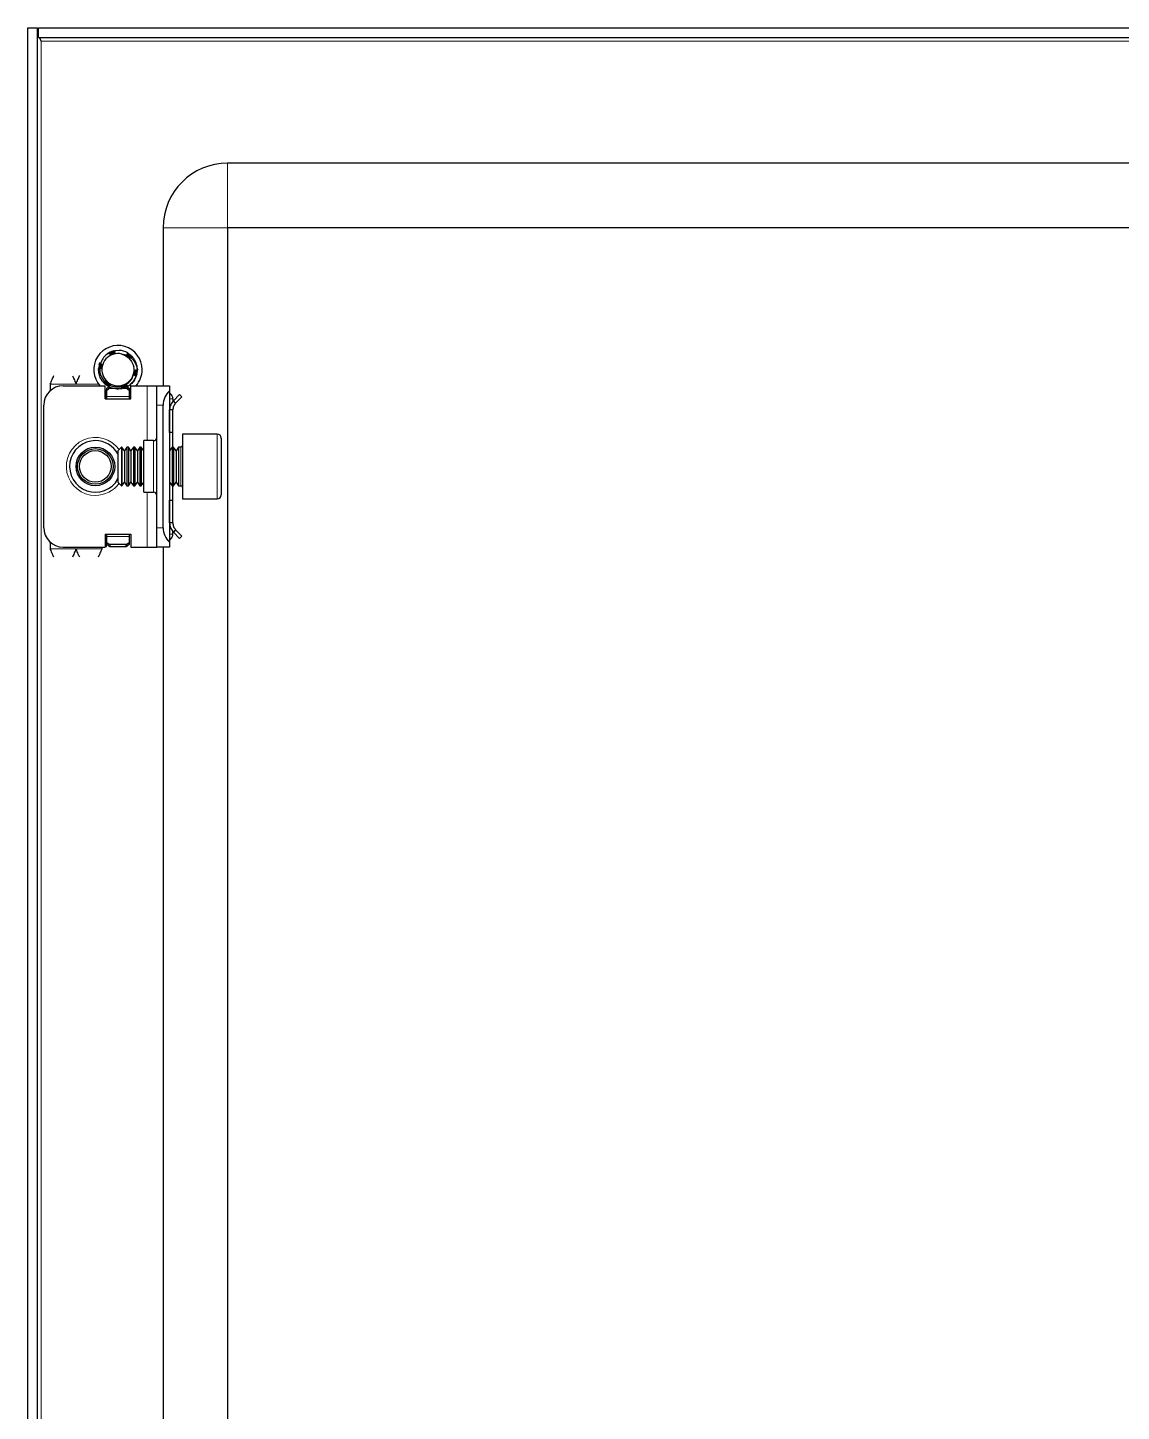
# Model space of a CAD drawing. Header units: millimetres. Extents: x 152 to 1315, y -851 to 1304.
# Drawn here: x 968.4 to 1138, y 992.2 to 1206.7 of the extents above; entities that cross this region are included whole.
import ezdxf

# ---------------------------------------------------------------- set-up
doc = ezdxf.new("R2010")
doc.units = ezdxf.units.MM

msp = doc.modelspace()

# ---------------------------------------------------------------- linework, layer by layer
at = {"color": 7, "linetype": 'Continuous', "lineweight": 25}
for p, q in [((968.44, 1206.67), (969.94, 1206.67)), ((968.44, -754.33), (968.44, 1206.67)), ((969.94, -754.33), (969.94, 1206.67)), ((970.14, 1205.17), (970.14, 1206.67)), ((970.14, 1206.67), (1312.74, 1206.67)), ((970.14, 1205.17), (1312.74, 1205.17)), ((1283.44, 1185.67), (999.44, 1185.67)), ((989.44, 1175.67), (989.44, 1151.17)), ((999.44, 1175.67), (999.44, -723.33)), ((1283.44, 1175.67), (999.44, 1175.67)), ((980.82, 1156.19), (981.02, 1156.31)), ((980.99, 1156.3), (980.95, 1156.27)), ((980.99, 1156.23), (980.95, 1156.27)), ((980.99, 1156.3), (981.22, 1156.38)), ((981.17, 1156.39), (981.13, 1156.37)), ((981.36, 1156.47), (981.32, 1156.45)), ((981.36, 1156.47), (981.59, 1156.54)), ((981.56, 1156.54), (981.51, 1156.52)), ((981.75, 1156.59), (981.7, 1156.58)), ((982.64, 1156.66), (981.89, 1156.59)), ((984.13, 1156.14), (984.09, 1156.17)), ((984.3, 1156.02), (984.26, 1156.05)), ((984.46, 1155.89), (984.42, 1155.92)), ((979.44, 1153.76), (979.47, 1154.02)), ((979.44, 1153.56), (979.46, 1153.8)), ((979.44, 1153.76), (979.44, 1153.71)), ((979.45, 1153.97), (979.45, 1153.92)), ((979.48, 1154.17), (979.47, 1154.13)), ((979.52, 1154.37), (979.51, 1154.33)), ((979.52, 1154.37), (979.6, 1154.61)), ((979.57, 1154.56), (979.56, 1154.52)), ((984.6, 1155.75), (984.57, 1155.78)), ((984.6, 1155.75), (984.72, 1155.62)), ((984.71, 1155.63), (984.7, 1155.64)), ((984.73, 1154.54), (984.9, 1154.13)), ((985.44, 1153.67), (985.44, 1153.67)), ((979.44, 1153.56), (979.44, 1153.51)), ((979.45, 1153.36), (979.46, 1153.31)), ((979.48, 1153.17), (979.49, 1153.12)), ((979.52, 1152.98), (979.53, 1152.94)), ((979.57, 1152.81), (979.58, 1152.76)), ((979.62, 1152.63), (979.63, 1152.62)), ((980.21, 1151.66), (980.24, 1151.62)), ((980.35, 1151.52), (980.38, 1151.49)), ((984.71, 1151.7), (984.54, 1151.58)), ((985.21, 1152.55), (985.1, 1152.36)), ((985.22, 1152.55), (985.12, 1152.37)), ((985.27, 1152.69), (985.29, 1152.73)), ((985.33, 1152.87), (985.34, 1152.92)), ((985.43, 1153.47), (985.37, 1153.16)), ((985.38, 1153.06), (985.39, 1153.11)), ((985.41, 1153.27), (985.42, 1153.32)), ((985.43, 1153.47), (985.43, 1153.52)), ((971.94, 1151.42), (971.94, 1150.41)), ((973.94, 1151.17), (980.44, 1151.17)), ((980.44, 1149.17), (980.44, 1151.17)), ((980.64, 1150.38), (980.44, 1150.5)), ((980.66, 1151.25), (980.45, 1151.44)), ((980.5, 1151.38), (980.53, 1151.35)), ((980.64, 1149.17), (980.64, 1150.38)), ((980.66, 1151.25), (980.7, 1151.23)), ((980.69, 1150.79), (981.03, 1151.03)), ((981.19, 1150.79), (980.69, 1150.44)), ((980.69, 1150.44), (980.69, 1150.79)), ((980.69, 1149.52), (980.69, 1150.44)), ((980.69, 1149.17), (980.69, 1149.52)), ((980.83, 1151.14), (980.87, 1151.11)), ((981.01, 1151.03), (980.87, 1151.15)), ((981.01, 1151.03), (981.01, 1151.14)), ((981.01, 1151.03), (981.05, 1151.01)), ((981.19, 1150.79), (981.59, 1150.79)), ((981.36, 1150.87), (981.41, 1150.85)), ((981.54, 1150.81), (981.58, 1150.79)), ((981.72, 1150.76), (981.76, 1150.75)), ((983.04, 1150.73), (983.08, 1150.74)), ((983.28, 1150.79), (983.69, 1150.79)), ((984.19, 1150.44), (983.69, 1150.79)), ((983.78, 1151.08), (984.19, 1150.79)), ((984.19, 1150.79), (984.19, 1150.44)), ((984.44, 1150.5), (984.19, 1150.35)), ((984.19, 1150.44), (984.19, 1149.52)), ((984.19, 1149.52), (984.19, 1149.17)), ((984.44, 1149.17), (984.44, 1151.17)), ((984.44, 1151.17), (986.94, 1151.17)), ((986.94, 1151.17), (988.44, 1151.17)), ((988.44, 1151.17), (990.44, 1151.17)), ((988.44, 1148.17), (988.44, 1151.17)), ((990.44, 1151.17), (990.44, 1150.41)), ((990.44, 1150.41), (990.44, 1126.93)), ((990.44, 1150.08), (990.65, 1149.88)), ((991.02, 1148.83), (992, 1149.81)), ((991.38, 1148.48), (992.35, 1149.46)), ((992, 1149.81), (992.35, 1149.46)), ((970.94, 1129.17), (970.94, 1148.17)), ((980.44, 1149.17), (984.44, 1149.17)), ((988.44, 1129.17), (988.44, 1148.17)), ((989.44, 1129.17), (989.44, 1148.17)), ((990.94, 1147.42), (990.44, 1147.42)), ((990.44, 1143.92), (990.44, 1147.42)), ((990.94, 1149.17), (990.94, 1148.71)), ((990.94, 1143.92), (990.94, 1147.42)), ((991.38, 1148.48), (991.02, 1148.83)), ((990.94, 1143.92), (990.44, 1143.92)), ((990.94, 1141.67), (990.94, 1143.92)), ((997.84, 1143.67), (992.44, 1143.67)), ((992.44, 1143.67), (992.44, 1135.98)), ((998.44, 1143.07), (998.44, 1136.3)), ((982.99, 1141.67), (982.44, 1141.11)), ((982.44, 1141.11), (982.44, 1137.35)), ((983.05, 1141.67), (982.99, 1141.67)), ((982.99, 1141.67), (982.99, 1137.05)), ((983.44, 1141.11), (983.05, 1141.67)), ((983.05, 1141.67), (983.05, 1141.2)), ((983.05, 1141.2), (983.05, 1135.67)), ((983.83, 1141.67), (983.44, 1141.11)), ((983.44, 1141.11), (983.44, 1140.73)), ((984.05, 1141.67), (983.83, 1141.67)), ((983.83, 1141.67), (983.83, 1141.2)), ((983.83, 1141.2), (983.83, 1135.67)), ((984.44, 1141.11), (984.05, 1141.67)), ((984.05, 1141.67), (984.05, 1141.2)), ((984.05, 1141.2), (984.05, 1135.67)), ((984.83, 1141.67), (984.44, 1141.11)), ((984.44, 1141.11), (984.44, 1140.73)), ((985.05, 1141.67), (984.83, 1141.67)), ((984.83, 1141.67), (984.83, 1141.2)), ((984.83, 1141.2), (984.83, 1135.67)), ((985.44, 1141.11), (985.05, 1141.67)), ((985.05, 1141.67), (985.05, 1141.2)), ((985.05, 1141.2), (985.05, 1135.67)), ((985.83, 1141.67), (985.44, 1141.11)), ((985.44, 1141.11), (985.44, 1140.73)), ((986.05, 1141.67), (985.83, 1141.67)), ((985.83, 1141.67), (985.83, 1141.2)), ((985.83, 1141.2), (985.83, 1135.67)), ((986.44, 1141.11), (986.05, 1141.67)), ((986.05, 1141.67), (986.05, 1141.2)), ((986.05, 1141.2), (986.05, 1135.67)), ((987.94, 1142.67), (986.44, 1142.67)), ((986.44, 1134.67), (986.44, 1142.67)), ((990.83, 1141.67), (990.44, 1141.11)), ((991.05, 1141.67), (990.83, 1141.67)), ((990.83, 1141.67), (990.83, 1141.2)), ((990.83, 1141.2), (990.83, 1135.67)), ((991.44, 1141.11), (991.05, 1141.67)), ((991.05, 1141.67), (991.05, 1141.2)), ((991.05, 1141.2), (991.05, 1135.67)), ((991.83, 1141.67), (991.44, 1141.11)), ((991.44, 1141.11), (991.44, 1140.73)), ((992.19, 1141.67), (991.83, 1141.67)), ((991.83, 1141.67), (991.83, 1141.2)), ((991.83, 1141.2), (991.83, 1135.67)), ((983.44, 1140.73), (983.44, 1136.22)), ((984.44, 1140.73), (984.44, 1136.22)), ((985.44, 1140.73), (985.44, 1136.22)), ((991.44, 1140.73), (991.44, 1136.22)), ((982.44, 1137.35), (982.44, 1136.22)), ((982.99, 1137.05), (982.99, 1135.67)), ((982.44, 1136.22), (982.99, 1135.67)), ((982.99, 1135.67), (983.05, 1135.67)), ((983.05, 1135.67), (983.44, 1136.22)), ((983.44, 1136.22), (983.83, 1135.67)), ((983.83, 1135.67), (984.05, 1135.67)), ((984.05, 1135.67), (984.44, 1136.22)), ((984.44, 1136.22), (984.83, 1135.67)), ((984.83, 1135.67), (985.05, 1135.67)), ((985.05, 1135.67), (985.44, 1136.22)), ((985.44, 1136.22), (985.83, 1135.67)), ((985.83, 1135.67), (986.05, 1135.67)), ((986.05, 1135.67), (986.44, 1136.22)), ((986.44, 1134.67), (987.94, 1134.67)), ((990.44, 1136.22), (990.83, 1135.67)), ((990.83, 1135.67), (991.05, 1135.67)), ((990.94, 1133.42), (990.94, 1135.67)), ((991.05, 1135.67), (991.44, 1136.22)), ((991.44, 1136.22), (991.83, 1135.67)), ((991.83, 1135.67), (992.19, 1135.67)), ((992.44, 1135.98), (992.44, 1133.67)), ((998.44, 1136.3), (998.44, 1134.27)), ((990.44, 1133.42), (990.94, 1133.42)), ((990.44, 1129.92), (990.44, 1133.42)), ((990.94, 1129.92), (990.94, 1133.42)), ((992.44, 1133.67), (997.84, 1133.67)), ((980.44, 1128.17), (980.44, 1126.17)), ((980.44, 1128.17), (984.44, 1128.17)), ((980.64, 1126.29), (980.64, 1128.17)), ((980.69, 1127.82), (980.69, 1128.17)), ((984.19, 1128.17), (984.19, 1127.82)), ((984.44, 1128.17), (984.44, 1126.17)), ((988.44, 1126.17), (988.44, 1129.17)), ((990.94, 1129.92), (990.44, 1129.92)), ((990.94, 1128.17), (990.94, 1128.56)), ((991.38, 1128.86), (991.02, 1128.51)), ((991.02, 1128.51), (992, 1127.53)), ((991.38, 1128.86), (992.35, 1127.88)), ((971.94, 1126.93), (971.94, 1125.92)), ((973.94, 1126.17), (980.44, 1126.17)), ((979.94, 1126.17), (979.94, 1125.92)), ((980.44, 1126.29), (980.64, 1126.29)), ((980.69, 1126.9), (980.69, 1127.82)), ((980.69, 1126.9), (981.19, 1126.55)), ((980.69, 1126.55), (980.69, 1126.9)), ((981.19, 1126.19), (980.69, 1126.55)), ((983.69, 1126.55), (981.19, 1126.55)), ((981.19, 1126.55), (981.19, 1126.19)), ((983.69, 1126.19), (981.19, 1126.19)), ((983.69, 1126.55), (984.19, 1126.9)), ((983.69, 1126.19), (983.69, 1126.55)), ((984.19, 1126.55), (983.69, 1126.19)), ((984.19, 1127.82), (984.19, 1126.9)), ((984.19, 1126.9), (984.19, 1126.55)), ((984.44, 1126.17), (986.94, 1126.17)), ((986.94, 1126.17), (988.44, 1126.17)), ((990.44, 1126.17), (988.44, 1126.17)), ((989.44, 1126.17), (989.44, 551.17)), ((990.65, 1127.46), (990.44, 1127.26)), ((990.44, 1126.93), (990.44, 1126.17)), ((992, 1127.53), (992.35, 1127.88))]:
    msp.add_line(p, q, dxfattribs=at)
at = {"color": 8, "linetype": 'Continuous', "lineweight": 18}
for p, q in [((970.54, -752.23), (970.54, 1204.57)), ((970.54, 1204.57), (1312.34, 1204.57)), ((999.44, 1175.67), (999.44, 1185.67)), ((999.44, 1175.67), (989.44, 1175.67)), ((971.94, 1151.42), (975.94, 1151.42)), ((975.94, 1151.42), (979.44, 1151.42)), ((984.19, 1149.52), (980.69, 1149.52)), ((986.94, 1142.67), (986.94, 1151.17)), ((990.44, 1149.67), (990.65, 1149.88)), ((989.44, 1148.17), (988.44, 1148.17)), ((990.44, 1149.17), (990.94, 1149.17)), ((997.84, 1135.98), (997.84, 1143.67)), ((987.94, 1134.67), (987.94, 1142.67)), ((992.19, 1135.67), (992.19, 1141.67)), ((986.94, 1126.17), (986.94, 1134.67)), ((997.84, 1133.67), (997.84, 1135.98)), ((988.44, 1129.17), (989.44, 1129.17)), ((990.44, 1128.17), (990.94, 1128.17)), ((971.94, 1125.92), (975.94, 1125.92)), ((979.94, 1125.92), (975.94, 1125.92)), ((980.69, 1127.82), (984.19, 1127.82)), ((990.44, 1127.67), (990.65, 1127.46))]:
    msp.add_line(p, q, dxfattribs=at)
at = {"color": 7, "linetype": 'Continuous', "lineweight": 25}
for radius in [3, 2.76, 2.45]:
    msp.add_circle((978.94, 1138.67), radius, dxfattribs=at)
for centre, radius, start, end in [((999.44, 1175.67), 10, 90, 180), ((982.44, 1153.67), 3.75, 0, 221.8103), ((982.44, 1153.67), 2.5, 108.5944, 168.5944), ((982.44, 1153.67), 2.5, 75.8881, 108.5944), ((982.44, 1153.67), 3, 59.9286, 86.2193), ((982.44, 1153.67), 2.5, 168.5944, 228.5944), ((982.44, 1153.67), 3, 360, 40.7437), ((982.44, 1153.67), 2.5, 348.5944, 10.5165), ((982.44, 1153.67), 3.75, 318.1897, 0), ((982.44, 1153.67), 2.5, 228.5944, 288.5944), ((982.44, 1153.67), 2.5, 288.5944, 348.5944), ((973.94, 1148.17), 3, 90, 180), ((992.44, 1148.17), 3, 131.8103, 180), ((989.94, 1149.17), 1, 0, 45), ((987.94, 1143.17), 0.5, 270, 0), ((997.84, 1143.07), 0.6, 0, 90), ((978.94, 1138.67), 4, 90, 331.045), ((978.94, 1138.67), 4, 28.955, 90), ((992.19, 1141.92), 0.25, 270, 0), ((987.94, 1134.17), 0.5, 0, 90), ((992.19, 1135.42), 0.25, 360, 90), ((997.84, 1134.27), 0.6, 270, 360), ((973.94, 1129.17), 3, 180, 270), ((992.44, 1129.17), 3, 180, 228.1897), ((989.94, 1128.17), 1, 315, 0)]:
    msp.add_arc(centre, radius, start, end, dxfattribs=at)
at = {"color": 8, "linetype": 'Continuous', "lineweight": 18}
for start, end in [(35.4622, 270), (270, 324.5378)]:
    msp.add_arc((978.94, 1138.67), 4.5, start, end, dxfattribs=at)
at = {"color": 7, "linetype": 'Continuous', "lineweight": 25}
for points, knots in [([(970.14, 1205.56), (970.13, 1205.59), (969.99, 1205.96), (969.96, 1206.33), (969.94, 1206.67)], [0, 0, 0, 0, 0.09093, 1, 1, 1, 1]), ([(970.54, 1204.57), (970.45, 1204.75), (970.36, 1204.95), (970.29, 1205.15), (970.28, 1205.17)], [0, 0, 0, 0, 0.908361, 1, 1, 1, 1]), ([(980.98, 1156.22), (980.9, 1156.17), (980.55, 1155.94), (980.06, 1155.43), (979.84, 1154.88), (979.74, 1154.64)], [0, 0, 0, 0, 0.128781, 0.613629, 1, 1, 1, 1]), ([(981.64, 1156.04), (981.63, 1156.04), (981.58, 1156.02), (981.5, 1156.01), (981.41, 1156.01), (981.31, 1156.02), (981.23, 1156.05), (981.15, 1156.08), (981.07, 1156.13), (981.01, 1156.18), (980.98, 1156.21), (980.98, 1156.22)], [0, 0, 0, 0, 0.0429601, 0.1733, 0.2742626, 0.4010814, 0.5277159, 0.6542588, 0.7807587, 0.9368521, 1, 1, 1, 1]), ([(980.99, 1156.3), (981.02, 1156.28), (981.08, 1156.24), (981.15, 1156.17), (981.19, 1156.11), (981.21, 1156.07), (981.21, 1156.05)], [0, 0, 0, 0, 0.3195142, 0.6084926, 0.891527, 1, 1, 1, 1]), ([(981.28, 1156.03), (981.28, 1156.03), (981.28, 1156.07), (981.27, 1156.13), (981.24, 1156.22), (981.19, 1156.3), (981.15, 1156.35), (981.13, 1156.37)], [0, 0, 0, 0, 0.00279, 0.269575, 0.536371, 0.765499, 1, 1, 1, 1]), ([(981.17, 1156.39), (981.2, 1156.37), (981.26, 1156.33), (981.32, 1156.25), (981.36, 1156.17), (981.39, 1156.09), (981.39, 1156.04), (981.39, 1156.01)], [0, 0, 0, 0, 0.234253, 0.442787, 0.646465, 0.841043, 1, 1, 1, 1]), ([(981.43, 1156.01), (981.43, 1156.04), (981.44, 1156.1), (981.43, 1156.2), (981.41, 1156.29), (981.37, 1156.38), (981.34, 1156.43), (981.32, 1156.45)], [0, 0, 0, 0, 0.181695, 0.396783, 0.61186, 0.803681, 1, 1, 1, 1]), ([(981.36, 1156.47), (981.39, 1156.45), (981.44, 1156.4), (981.49, 1156.32), (981.52, 1156.23), (981.54, 1156.15), (981.54, 1156.08), (981.53, 1156.03), (981.53, 1156.02)], [0, 0, 0, 0, 0.208724, 0.39105, 0.568219, 0.73683, 0.894853, 1, 1, 1, 1]), ([(981.55, 1156.02), (981.55, 1156.03), (981.57, 1156.07), (981.58, 1156.14), (981.59, 1156.24), (981.58, 1156.34), (981.56, 1156.43), (981.53, 1156.49), (981.51, 1156.52)], [0, 0, 0, 0, 0.043388, 0.23288, 0.422274, 0.611632, 0.803279, 1, 1, 1, 1]), ([(981.56, 1156.54), (981.58, 1156.51), (981.62, 1156.46), (981.66, 1156.37), (981.68, 1156.29), (981.68, 1156.2), (981.67, 1156.13), (981.65, 1156.07), (981.64, 1156.05), (981.63, 1156.04)], [0, 0, 0, 0, 0.198483, 0.367712, 0.531083, 0.685778, 0.830503, 0.965152, 1, 1, 1, 1]), ([(981.89, 1156.59), (981.9, 1156.58), (981.92, 1156.53), (981.94, 1156.45), (981.94, 1156.37), (981.92, 1156.3), (981.88, 1156.22), (981.82, 1156.14), (981.73, 1156.07), (981.67, 1156.05), (981.64, 1156.04)], [0, 0, 0, 0, 0.0986313, 0.2385412, 0.3785316, 0.4989503, 0.6010273, 0.777401, 0.9101004, 1, 1, 1, 1]), ([(981.66, 1156.06), (981.67, 1156.08), (981.7, 1156.13), (981.73, 1156.21), (981.75, 1156.31), (981.75, 1156.44), (981.72, 1156.53), (981.7, 1156.58)], [0, 0, 0, 0, 0.13286, 0.29106, 0.491007, 0.69089, 1, 1, 1, 1]), ([(981.75, 1156.59), (981.76, 1156.56), (981.79, 1156.51), (981.82, 1156.43), (981.82, 1156.34), (981.82, 1156.26), (981.79, 1156.17), (981.75, 1156.11), (981.72, 1156.07)], [0, 0, 0, 0, 0.16279, 0.324686, 0.479688, 0.626058, 0.76302, 1, 1, 1, 1]), ([(981.74, 1156.09), (981.75, 1156.09), (981.78, 1156.12), (981.81, 1156.18), (981.85, 1156.26), (981.88, 1156.35), (981.9, 1156.44), (981.9, 1156.53), (981.89, 1156.57), (981.89, 1156.59)], [0, 0, 0, 0, 0.036757, 0.196192, 0.355485, 0.51469, 0.719746, 0.882005, 1, 1, 1, 1]), ([(983.05, 1156.09), (983.33, 1156.04), (983.63, 1155.99), (983.89, 1155.86), (983.9, 1155.86)], [0, 0, 0, 0, 0.965671, 1, 1, 1, 1]), ([(983.05, 1156.09), (983.14, 1156.06), (983.28, 1156), (983.4, 1155.93), (983.45, 1155.9)], [0, 0, 0, 0, 0.681733, 1, 1, 1, 1]), ([(983.45, 1155.9), (983.52, 1155.87), (983.84, 1155.71), (984.35, 1155.29), (984.6, 1154.79), (984.73, 1154.54)], [0, 0, 0, 0, 0.130652, 0.560007, 1, 1, 1, 1]), ([(983.9, 1155.86), (983.9, 1155.87), (983.89, 1155.92), (983.88, 1155.99), (983.88, 1156.08), (983.9, 1156.18), (983.93, 1156.24), (983.94, 1156.27)], [0, 0, 0, 0, 0.113604, 0.31095, 0.508229, 0.75166, 1, 1, 1, 1]), ([(983.96, 1156.26), (983.96, 1156.22), (983.96, 1156.15), (983.93, 1156.05), (983.9, 1155.99), (983.89, 1155.97), (983.89, 1155.97)], [0, 0, 0, 0, 0.357139, 0.680979, 0.998183, 1, 1, 1, 1]), ([(983.9, 1155.88), (983.92, 1155.9), (983.97, 1155.94), (984.02, 1156.01), (984.07, 1156.09), (984.08, 1156.14), (984.09, 1156.17)], [0, 0, 0, 0, 0.228254, 0.510351, 0.752319, 1, 1, 1, 1]), ([(984.51, 1155.45), (984.49, 1155.45), (984.45, 1155.43), (984.36, 1155.43), (984.26, 1155.44), (984.17, 1155.48), (984.09, 1155.53), (984.01, 1155.62), (983.94, 1155.73), (983.91, 1155.82), (983.9, 1155.86)], [0, 0, 0, 0, 0.073646, 0.169563, 0.351373, 0.438893, 0.519676, 0.682906, 0.8512, 1, 1, 1, 1]), ([(984.13, 1156.14), (984.13, 1156.11), (984.12, 1156.04), (984.09, 1155.95), (984.04, 1155.87), (983.99, 1155.81), (983.95, 1155.78), (983.93, 1155.77)], [0, 0, 0, 0, 0.240212, 0.454711, 0.664287, 0.864517, 1, 1, 1, 1]), ([(983.95, 1155.73), (983.97, 1155.74), (984.03, 1155.77), (984.11, 1155.82), (984.17, 1155.89), (984.23, 1155.97), (984.25, 1156.02), (984.26, 1156.05)], [0, 0, 0, 0, 0.172104, 0.391099, 0.610089, 0.802801, 1, 1, 1, 1]), ([(984.3, 1156.02), (984.29, 1155.99), (984.28, 1155.92), (984.23, 1155.83), (984.18, 1155.76), (984.12, 1155.71), (984.06, 1155.67), (984.01, 1155.66), (983.99, 1155.65)], [0, 0, 0, 0, 0.209239, 0.392702, 0.571062, 0.740844, 0.899958, 1, 1, 1, 1]), ([(984.01, 1155.63), (984.02, 1155.63), (984.06, 1155.63), (984.14, 1155.66), (984.23, 1155.71), (984.3, 1155.77), (984.37, 1155.84), (984.4, 1155.89), (984.42, 1155.92)], [0, 0, 0, 0, 0.0505, 0.241124, 0.431653, 0.622154, 0.808692, 1, 1, 1, 1]), ([(984.46, 1155.89), (984.44, 1155.86), (984.42, 1155.79), (984.37, 1155.71), (984.31, 1155.65), (984.24, 1155.61), (984.16, 1155.58), (984.11, 1155.56), (984.07, 1155.56), (984.07, 1155.56)], [0, 0, 0, 0, 0.198035, 0.367663, 0.531495, 0.686664, 0.831818, 0.981917, 1, 1, 1, 1]), ([(979.44, 1153.76), (979.47, 1153.78), (979.53, 1153.81), (979.63, 1153.83), (979.72, 1153.84), (979.77, 1153.83), (979.79, 1153.83)], [0, 0, 0, 0, 0.2937792, 0.5589816, 0.8184942, 1, 1, 1, 1]), ([(979.66, 1153.74), (979.65, 1153.74), (979.6, 1153.75), (979.52, 1153.74), (979.47, 1153.72), (979.44, 1153.71)], [0, 0, 0, 0, 0.236131, 0.613435, 1, 1, 1, 1]), ([(979.45, 1153.97), (979.49, 1153.98), (979.55, 1154.01), (979.65, 1154.02), (979.74, 1154.02), (979.82, 1153.99), (979.88, 1153.98), (979.9, 1153.96), (979.9, 1153.96)], [0, 0, 0, 0, 0.227908, 0.430276, 0.627707, 0.816134, 0.99284, 1, 1, 1, 1]), ([(979.83, 1153.87), (979.83, 1153.87), (979.79, 1153.89), (979.72, 1153.92), (979.63, 1153.94), (979.54, 1153.94), (979.48, 1153.93), (979.45, 1153.92)], [0, 0, 0, 0, 0.0501556, 0.3045132, 0.5588802, 0.7769031, 1, 1, 1, 1]), ([(979.92, 1153.99), (979.89, 1154.01), (979.84, 1154.05), (979.75, 1154.09), (979.66, 1154.12), (979.56, 1154.13), (979.5, 1154.13), (979.47, 1154.13)], [0, 0, 0, 0, 0.19243, 0.403622, 0.614801, 0.805152, 1, 1, 1, 1]), ([(979.48, 1154.17), (979.52, 1154.18), (979.58, 1154.2), (979.68, 1154.2), (979.77, 1154.19), (979.84, 1154.16), (979.91, 1154.12), (979.94, 1154.08), (979.96, 1154.07)], [0, 0, 0, 0, 0.205811, 0.38496, 0.558827, 0.724121, 0.878934, 1, 1, 1, 1]), ([(979.94, 1154.12), (979.92, 1154.14), (979.88, 1154.19), (979.8, 1154.25), (979.71, 1154.29), (979.61, 1154.32), (979.55, 1154.32), (979.51, 1154.33)], [0, 0, 0, 0, 0.183111, 0.381533, 0.579913, 0.787111, 1, 1, 1, 1]), ([(979.52, 1154.37), (979.56, 1154.38), (979.62, 1154.39), (979.72, 1154.37), (979.8, 1154.35), (979.87, 1154.31), (979.93, 1154.26), (979.96, 1154.22), (979.97, 1154.2)], [0, 0, 0, 0, 0.207037, 0.38272, 0.55212, 0.712365, 0.86221, 1, 1, 1, 1]), ([(979.56, 1154.5), (979.57, 1154.52), (979.59, 1154.64), (979.64, 1154.74), (979.68, 1154.82)], [0, 0, 0, 0, 0.218168, 1, 1, 1, 1]), ([(979.98, 1154.21), (979.97, 1154.23), (979.95, 1154.27), (979.89, 1154.34), (979.82, 1154.41), (979.74, 1154.46), (979.65, 1154.5), (979.59, 1154.51), (979.56, 1154.52)], [0, 0, 0, 0, 0.112687, 0.266978, 0.464332, 0.661607, 0.829157, 1, 1, 1, 1]), ([(979.57, 1154.56), (979.6, 1154.56), (979.66, 1154.56), (979.75, 1154.53), (979.82, 1154.5), (979.88, 1154.45), (979.94, 1154.39), (979.97, 1154.34), (979.99, 1154.3), (979.99, 1154.28)], [0, 0, 0, 0, 0.164802, 0.328662, 0.485343, 0.633184, 0.771489, 0.900657, 1, 1, 1, 1]), ([(979.99, 1154.16), (979.98, 1154.13), (979.96, 1154.06), (979.91, 1153.96), (979.84, 1153.87), (979.77, 1153.81), (979.7, 1153.76), (979.65, 1153.73), (979.61, 1153.71), (979.6, 1153.71)], [0, 0, 0, 0, 0.125166, 0.336769, 0.488675, 0.640371, 0.791962, 0.943503, 1, 1, 1, 1]), ([(979.6, 1153.71), (979.61, 1153.64), (979.62, 1153.24), (979.8, 1152.57), (980.17, 1152.1), (980.34, 1151.87)], [0, 0, 0, 0, 0.108003, 0.585763, 1, 1, 1, 1]), ([(979.74, 1154.64), (979.74, 1154.64), (979.77, 1154.63), (979.82, 1154.6), (979.89, 1154.55), (979.93, 1154.5), (979.97, 1154.42), (980, 1154.32), (980, 1154.22), (979.99, 1154.17), (979.99, 1154.16)], [0, 0, 0, 0, 0.022761, 0.192243, 0.346896, 0.477535, 0.588677, 0.783334, 0.968624, 1, 1, 1, 1]), ([(980.01, 1154.24), (980, 1154.27), (979.99, 1154.33), (979.95, 1154.42), (979.9, 1154.49), (979.84, 1154.56), (979.79, 1154.61), (979.75, 1154.63), (979.74, 1154.64)], [0, 0, 0, 0, 0.182737, 0.363423, 0.543947, 0.724373, 0.904747, 1, 1, 1, 1]), ([(984.08, 1155.55), (984.09, 1155.55), (984.12, 1155.55), (984.19, 1155.55), (984.28, 1155.57), (984.36, 1155.61), (984.43, 1155.65), (984.51, 1155.71), (984.55, 1155.76), (984.57, 1155.78)], [0, 0, 0, 0, 0.018281, 0.175639, 0.332896, 0.490097, 0.647274, 0.821632, 1, 1, 1, 1]), ([(984.6, 1155.75), (984.58, 1155.72), (984.56, 1155.67), (984.5, 1155.61), (984.43, 1155.56), (984.36, 1155.52), (984.28, 1155.5), (984.21, 1155.49), (984.16, 1155.5), (984.13, 1155.51)], [0, 0, 0, 0, 0.159446, 0.318034, 0.469983, 0.61348, 0.747649, 0.872856, 1, 1, 1, 1]), ([(984.15, 1155.5), (984.18, 1155.49), (984.24, 1155.48), (984.32, 1155.48), (984.4, 1155.49), (984.48, 1155.51), (984.59, 1155.56), (984.66, 1155.61), (984.7, 1155.64)], [0, 0, 0, 0, 0.149407, 0.278563, 0.407661, 0.536722, 0.727045, 1, 1, 1, 1]), ([(984.71, 1155.63), (984.7, 1155.6), (984.66, 1155.56), (984.6, 1155.5), (984.54, 1155.47), (984.51, 1155.45), (984.51, 1155.45)], [0, 0, 0, 0, 0.315056, 0.630194, 0.945514, 1, 1, 1, 1]), ([(984.51, 1155.45), (984.53, 1155.43), (984.78, 1155.21), (985.12, 1154.75), (985.37, 1154.13), (985.42, 1153.79), (985.44, 1153.67)], [0, 0, 0, 0, 0.050685, 0.485619, 0.826643, 1, 1, 1, 1]), ([(984.95, 1153.34), (984.95, 1153.44), (984.97, 1153.71), (984.92, 1153.97), (984.9, 1154.13)], [0, 0, 0, 0, 0.408521, 1, 1, 1, 1]), ([(984.95, 1153.38), (984.95, 1153.39), (984.97, 1153.43), (985.01, 1153.48), (985.07, 1153.53), (985.13, 1153.58), (985.21, 1153.62), (985.29, 1153.65), (985.37, 1153.67), (985.42, 1153.67), (985.44, 1153.67)], [0, 0, 0, 0, 0.060221, 0.18113, 0.301988, 0.42281, 0.589437, 0.75603, 0.87711, 1, 1, 1, 1]), ([(985.44, 1153.68), (985.41, 1153.66), (985.35, 1153.63), (985.25, 1153.6), (985.19, 1153.6), (985.17, 1153.6)], [0, 0, 0, 0, 0.3712256, 0.7088717, 1, 1, 1, 1]), ([(985.44, 1153.68), (985.44, 1153.63), (985.44, 1153.55), (985.43, 1153.47), (985.42, 1153.45)], [0, 0, 0, 0, 0.659859, 1, 1, 1, 1]), ([(971.94, 1151.42), (972.03, 1151.66), (972.22, 1152.15), (972.42, 1152.55), (972.51, 1152.74)], [0, 0, 0, 0, 0.502065, 1, 1, 1, 1]), ([(975.37, 1152.73), (975.45, 1152.57), (975.62, 1152.23), (975.81, 1151.74), (975.92, 1151.46), (975.94, 1151.42)], [0, 0, 0, 0, 0.415483, 0.917152, 1, 1, 1, 1]), ([(975.94, 1151.42), (976.03, 1151.66), (976.22, 1152.15), (976.42, 1152.55), (976.51, 1152.74)], [0, 0, 0, 0, 0.502065, 1, 1, 1, 1]), ([(980.21, 1151.66), (980.09, 1151.81), (979.81, 1152.16), (979.52, 1152.82), (979.47, 1153.33), (979.44, 1153.58)], [0, 0, 0, 0, 0.274163, 0.639603, 1, 1, 1, 1]), ([(979.55, 1152.93), (979.53, 1152.97), (979.47, 1153.12), (979.46, 1153.28), (979.45, 1153.4)], [0, 0, 0, 0, 0.28291, 1, 1, 1, 1]), ([(979.75, 1152.37), (979.73, 1152.4), (979.64, 1152.54), (979.59, 1152.7), (979.56, 1152.83)], [0, 0, 0, 0, 0.192577, 1, 1, 1, 1]), ([(980.13, 1151.79), (980.09, 1151.83), (979.95, 1151.96), (979.86, 1152.13), (979.79, 1152.26)], [0, 0, 0, 0, 0.288707, 1, 1, 1, 1]), ([(980.21, 1151.66), (980.23, 1151.68), (980.26, 1151.73), (980.33, 1151.79), (980.4, 1151.83), (980.47, 1151.86), (980.54, 1151.88), (980.61, 1151.88), (980.64, 1151.87), (980.66, 1151.86)], [0, 0, 0, 0, 0.169226, 0.337427, 0.497935, 0.649179, 0.790582, 0.922688, 1, 1, 1, 1]), ([(980.7, 1151.82), (980.7, 1151.82), (980.63, 1151.83), (980.53, 1151.81), (980.42, 1151.76), (980.33, 1151.71), (980.27, 1151.66), (980.24, 1151.62)], [0, 0, 0, 0, 0.046579, 0.362688, 0.551736, 0.740753, 1, 1, 1, 1]), ([(980.34, 1151.87), (980.34, 1151.88), (980.37, 1151.89), (980.42, 1151.91), (980.51, 1151.91), (980.61, 1151.9), (980.71, 1151.85), (980.76, 1151.81), (980.79, 1151.79)], [0, 0, 0, 0, 0.045866, 0.230744, 0.387461, 0.658246, 0.861978, 1, 1, 1, 1]), ([(980.7, 1151.86), (980.67, 1151.87), (980.61, 1151.89), (980.52, 1151.9), (980.42, 1151.89), (980.37, 1151.88), (980.34, 1151.87)], [0, 0, 0, 0, 0.251795, 0.502165, 0.752314, 1, 1, 1, 1]), ([(980.35, 1151.52), (980.36, 1151.55), (980.39, 1151.61), (980.45, 1151.68), (980.51, 1151.74), (980.59, 1151.78), (980.65, 1151.8), (980.7, 1151.8), (980.72, 1151.8)], [0, 0, 0, 0, 0.211659, 0.390361, 0.562352, 0.724819, 0.876696, 1, 1, 1, 1]), ([(980.83, 1151.75), (980.82, 1151.75), (980.77, 1151.75), (980.7, 1151.73), (980.6, 1151.69), (980.52, 1151.64), (980.44, 1151.57), (980.4, 1151.52), (980.38, 1151.49)], [0, 0, 0, 0, 0.05388, 0.236051, 0.418115, 0.600136, 0.797238, 1, 1, 1, 1]), ([(980.5, 1151.38), (980.51, 1151.42), (980.53, 1151.48), (980.58, 1151.56), (980.63, 1151.63), (980.7, 1151.68), (980.77, 1151.72), (980.82, 1151.73), (980.84, 1151.73)], [0, 0, 0, 0, 0.203485, 0.379971, 0.551008, 0.713426, 0.865499, 1, 1, 1, 1]), ([(980.9, 1151.66), (980.89, 1151.66), (980.86, 1151.65), (980.8, 1151.62), (980.71, 1151.57), (980.64, 1151.51), (980.58, 1151.43), (980.55, 1151.38), (980.53, 1151.35)], [0, 0, 0, 0, 0.002693, 0.20821, 0.413641, 0.619057, 0.807274, 1, 1, 1, 1]), ([(980.66, 1151.25), (980.66, 1151.29), (980.68, 1151.36), (980.72, 1151.45), (980.77, 1151.52), (980.83, 1151.58), (980.87, 1151.62), (980.91, 1151.63), (980.91, 1151.63)], [0, 0, 0, 0, 0.222831, 0.420099, 0.612409, 0.79585, 0.967895, 1, 1, 1, 1]), ([(980.95, 1151.54), (980.94, 1151.53), (980.9, 1151.51), (980.84, 1151.46), (980.78, 1151.39), (980.73, 1151.31), (980.71, 1151.25), (980.7, 1151.23)], [0, 0, 0, 0, 0.0849649, 0.3293377, 0.5737157, 0.7844106, 1, 1, 1, 1]), ([(980.79, 1151.79), (980.79, 1151.79), (980.83, 1151.75), (980.88, 1151.69), (980.93, 1151.61), (980.96, 1151.52), (980.99, 1151.43), (980.99, 1151.38), (980.99, 1151.35)], [0, 0, 0, 0, 0.066273, 0.267344, 0.423096, 0.618734, 0.814089, 1, 1, 1, 1]), ([(983.6, 1151.31), (983.66, 1151.35), (983.98, 1151.53), (984.48, 1152), (984.78, 1152.58), (984.87, 1152.92), (984.89, 1152.98)], [0, 0, 0, 0, 0.104785, 0.513079, 0.918136, 1, 1, 1, 1]), ([(985.27, 1152.69), (985.07, 1152.26), (984.75, 1151.62), (984.16, 1151.22), (983.96, 1151.08)], [0, 0, 0, 0, 0.657042, 1, 1, 1, 1]), ([(985.07, 1152.28), (985.04, 1152.21), (984.9, 1151.87), (984.59, 1151.55), (984.31, 1151.33), (984.27, 1151.29)], [0, 0, 0, 0, 0.17549, 0.867074, 1, 1, 1, 1]), ([(984.99, 1152.15), (984.97, 1152.1), (984.87, 1151.8), (984.62, 1151.59), (984.42, 1151.41)], [0, 0, 0, 0, 0.171865, 1, 1, 1, 1]), ([(984.58, 1151.57), (984.59, 1151.57), (984.6, 1151.58), (984.61, 1151.6), (984.61, 1151.6)], [0, 0, 0, 0, 0.4842322, 1, 1, 1, 1]), ([(984.71, 1151.7), (984.71, 1151.71), (984.73, 1151.73), (984.74, 1151.75), (984.75, 1151.76)], [0, 0, 0, 0, 0.296796, 1, 1, 1, 1]), ([(984.89, 1152.98), (984.88, 1153.01), (984.87, 1153.08), (984.88, 1153.14), (984.89, 1153.18)], [0, 0, 0, 0, 0.5444726, 1, 1, 1, 1]), ([(985.33, 1152.87), (985.3, 1152.87), (985.24, 1152.87), (985.15, 1152.88), (985.07, 1152.91), (985.01, 1152.96), (984.95, 1153.01), (984.91, 1153.06), (984.89, 1153.1), (984.88, 1153.12)], [0, 0, 0, 0, 0.165667, 0.330522, 0.488809, 0.638525, 0.778629, 0.909213, 1, 1, 1, 1]), ([(985.27, 1152.69), (985.25, 1152.69), (985.19, 1152.7), (985.11, 1152.73), (985.04, 1152.77), (984.98, 1152.83), (984.94, 1152.88), (984.9, 1152.95), (984.88, 1153), (984.88, 1153.04), (984.88, 1153.05)], [0, 0, 0, 0, 0.154027, 0.307095, 0.452862, 0.590123, 0.718565, 0.838856, 0.95247, 1, 1, 1, 1]), ([(984.89, 1153.18), (984.89, 1153.18), (984.9, 1153.23), (984.92, 1153.28), (984.94, 1153.33), (984.95, 1153.34)], [0, 0, 0, 0, 0.157682, 0.80304, 1, 1, 1, 1]), ([(985.38, 1153.06), (985.34, 1153.06), (985.28, 1153.04), (985.18, 1153.05), (985.1, 1153.07), (985.02, 1153.11), (984.96, 1153.15), (984.93, 1153.18), (984.91, 1153.2)], [0, 0, 0, 0, 0.208898, 0.388587, 0.562428, 0.727295, 0.881578, 1, 1, 1, 1]), ([(984.91, 1153.17), (984.93, 1153.15), (984.96, 1153.11), (985.02, 1153.05), (985.09, 1153), (985.17, 1152.96), (985.25, 1152.93), (985.31, 1152.92), (985.34, 1152.92)], [0, 0, 0, 0, 0.137266, 0.30795, 0.478578, 0.649185, 0.822833, 1, 1, 1, 1]), ([(984.91, 1153.03), (984.92, 1153.02), (984.94, 1152.98), (984.99, 1152.91), (985.06, 1152.84), (985.14, 1152.79), (985.21, 1152.75), (985.26, 1152.74), (985.29, 1152.73)], [0, 0, 0, 0, 0.076151, 0.276704, 0.47712, 0.677473, 0.837574, 1, 1, 1, 1]), ([(984.92, 1153.32), (984.93, 1153.31), (984.95, 1153.27), (985.02, 1153.22), (985.1, 1153.17), (985.2, 1153.13), (985.29, 1153.11), (985.35, 1153.11), (985.39, 1153.11)], [0, 0, 0, 0, 0.069872, 0.258455, 0.446951, 0.635422, 0.81547, 1, 1, 1, 1]), ([(985.41, 1153.27), (985.38, 1153.26), (985.31, 1153.23), (985.22, 1153.23), (985.13, 1153.24), (985.04, 1153.26), (984.98, 1153.29), (984.95, 1153.32), (984.94, 1153.33)], [0, 0, 0, 0, 0.214065, 0.402363, 0.585629, 0.760234, 0.923894, 1, 1, 1, 1]), ([(984.97, 1153.43), (985, 1153.41), (985.05, 1153.37), (985.14, 1153.33), (985.24, 1153.31), (985.33, 1153.3), (985.39, 1153.31), (985.42, 1153.32)], [0, 0, 0, 0, 0.189173, 0.404697, 0.62022, 0.807935, 1, 1, 1, 1]), ([(985.43, 1153.47), (985.4, 1153.46), (985.34, 1153.43), (985.24, 1153.41), (985.15, 1153.41), (985.07, 1153.43), (985.02, 1153.45), (985, 1153.46)], [0, 0, 0, 0, 0.235039, 0.445532, 0.651268, 0.847853, 1, 1, 1, 1]), ([(985.2, 1152.56), (985.19, 1152.5), (985.15, 1152.37), (985.09, 1152.26), (985.05, 1152.2)], [0, 0, 0, 0, 0.462482, 1, 1, 1, 1]), ([(985.08, 1153.54), (985.11, 1153.53), (985.17, 1153.51), (985.26, 1153.5), (985.35, 1153.5), (985.41, 1153.52), (985.43, 1153.52)], [0, 0, 0, 0, 0.237597, 0.516729, 0.755527, 1, 1, 1, 1]), ([(985.38, 1153.06), (985.37, 1153.01), (985.35, 1152.93), (985.32, 1152.86), (985.31, 1152.83)], [0, 0, 0, 0, 0.6579883, 1, 1, 1, 1]), ([(980.54, 1151.37), (980.5, 1151.39), (980.44, 1151.42), (980.4, 1151.47), (980.38, 1151.49)], [0, 0, 0, 0, 0.726542, 1, 1, 1, 1]), ([(980.83, 1151.14), (980.83, 1151.17), (980.84, 1151.24), (980.87, 1151.34), (980.91, 1151.42), (980.95, 1151.47), (980.97, 1151.49), (980.97, 1151.49)], [0, 0, 0, 0, 0.275174, 0.5228455, 0.7652252, 0.9970202, 1, 1, 1, 1]), ([(980.99, 1151.35), (980.97, 1151.33), (980.93, 1151.28), (980.89, 1151.2), (980.88, 1151.14), (980.87, 1151.11)], [0, 0, 0, 0, 0.351509, 0.671861, 1, 1, 1, 1]), ([(980.99, 1151.35), (981.05, 1151.32), (981.38, 1151.14), (982.05, 1150.95), (982.67, 1150.99), (982.97, 1151.07), (982.97, 1151.07)], [0, 0, 0, 0, 0.102158, 0.551599, 0.99962, 1, 1, 1, 1]), ([(981.07, 1151.33), (981.07, 1151.32), (981.07, 1151.29), (981.06, 1151.22), (981.04, 1151.13), (981.01, 1151.07), (980.99, 1151.04)], [0, 0, 0, 0, 0.058255, 0.305509, 0.64716, 1, 1, 1, 1]), ([(983.04, 1150.73), (983.01, 1150.72), (982.69, 1150.66), (982.05, 1150.65), (981.39, 1150.83), (981.05, 1151.01), (980.99, 1151.04)], [0, 0, 0, 0, 0.044285, 0.46488, 0.894202, 1, 1, 1, 1]), ([(981.92, 1150.73), (981.88, 1150.73), (981.73, 1150.74), (981.6, 1150.79), (981.5, 1150.82)], [0, 0, 0, 0, 0.3173854, 1, 1, 1, 1]), ([(982.6, 1150.7), (982.54, 1150.69), (982.37, 1150.66), (982.2, 1150.68), (982.1, 1150.69)], [0, 0, 0, 0, 0.399625, 1, 1, 1, 1]), ([(983.08, 1150.75), (983.06, 1150.74), (982.94, 1150.7), (982.81, 1150.69), (982.71, 1150.68)], [0, 0, 0, 0, 0.169871, 1, 1, 1, 1]), ([(982.97, 1151.07), (982.98, 1151.08), (983, 1151.13), (983.06, 1151.21), (983.15, 1151.27), (983.21, 1151.29), (983.24, 1151.3)], [0, 0, 0, 0, 0.153621, 0.528305, 0.811762, 1, 1, 1, 1]), ([(983.11, 1151.24), (983.09, 1151.22), (983.04, 1151.18), (983, 1151.11), (982.98, 1151.08), (982.97, 1151.07)], [0, 0, 0, 0, 0.4133204, 0.8335068, 1, 1, 1, 1]), ([(983.04, 1150.73), (983.03, 1150.76), (983, 1150.81), (982.99, 1150.89), (982.98, 1150.98), (983, 1151.05), (983.03, 1151.14), (983.08, 1151.2), (983.11, 1151.23)], [0, 0, 0, 0, 0.1625787, 0.3241601, 0.4782157, 0.6233718, 0.7592045, 1, 1, 1, 1]), ([(983.15, 1151.23), (983.15, 1151.23), (983.11, 1151.19), (983.08, 1151.1), (983.06, 1150.99), (983.05, 1150.9), (983.06, 1150.82), (983.07, 1150.77), (983.08, 1150.74)], [0, 0, 0, 0, 0.001313, 0.309582, 0.493731, 0.677835, 0.837663, 1, 1, 1, 1]), ([(983.22, 1150.77), (983.2, 1150.8), (983.17, 1150.86), (983.14, 1150.95), (983.12, 1151.03), (983.13, 1151.11), (983.15, 1151.19), (983.17, 1151.24), (983.19, 1151.27), (983.2, 1151.28)], [0, 0, 0, 0, 0.195461, 0.359649, 0.517607, 0.666788, 0.806268, 0.936243, 1, 1, 1, 1]), ([(983.26, 1151.29), (983.25, 1151.26), (983.23, 1151.21), (983.21, 1151.12), (983.21, 1151.03), (983.22, 1150.92), (983.25, 1150.84), (983.27, 1150.79)], [0, 0, 0, 0, 0.147065, 0.321231, 0.495346, 0.669443, 1, 1, 1, 1]), ([(983.22, 1150.77), (983.23, 1150.78), (983.25, 1150.78), (983.26, 1150.78), (983.27, 1150.79)], [0, 0, 0, 0, 0.4789775, 1, 1, 1, 1]), ([(983.24, 1151.3), (983.25, 1151.3), (983.3, 1151.32), (983.38, 1151.33), (983.47, 1151.33), (983.54, 1151.32), (983.59, 1151.31), (983.6, 1151.31)], [0, 0, 0, 0, 0.099011, 0.388276, 0.61301, 0.895384, 1, 1, 1, 1]), ([(983.42, 1150.83), (983.39, 1150.86), (983.35, 1150.91), (983.3, 1150.99), (983.27, 1151.08), (983.27, 1151.16), (983.27, 1151.23), (983.28, 1151.27), (983.29, 1151.29)], [0, 0, 0, 0, 0.213002, 0.396975, 0.575181, 0.744364, 0.902779, 1, 1, 1, 1]), ([(983.39, 1151.33), (983.39, 1151.33), (983.37, 1151.29), (983.36, 1151.22), (983.36, 1151.12), (983.38, 1151.02), (983.41, 1150.93), (983.44, 1150.88), (983.46, 1150.85)], [0, 0, 0, 0, 0.019058, 0.219488, 0.419831, 0.620151, 0.807785, 1, 1, 1, 1]), ([(983.61, 1150.91), (983.58, 1150.93), (983.53, 1150.97), (983.47, 1151.05), (983.43, 1151.14), (983.41, 1151.22), (983.41, 1151.28), (983.41, 1151.32), (983.42, 1151.33)], [0, 0, 0, 0, 0.218347, 0.41099, 0.598711, 0.777744, 0.945667, 1, 1, 1, 1]), ([(983.61, 1150.91), (983.59, 1150.9), (983.53, 1150.87), (983.46, 1150.86), (983.41, 1150.85)], [0, 0, 0, 0, 0.3010252, 1, 1, 1, 1]), ([(983.42, 1150.83), (983.42, 1150.84), (983.44, 1150.84), (983.45, 1150.85), (983.46, 1150.85)], [0, 0, 0, 0, 0.4765794, 1, 1, 1, 1]), ([(983.52, 1151.32), (983.52, 1151.3), (983.51, 1151.25), (983.53, 1151.17), (983.55, 1151.08), (983.6, 1150.99), (983.63, 1150.95), (983.65, 1150.93)], [0, 0, 0, 0, 0.114393, 0.350182, 0.585971, 0.790611, 1, 1, 1, 1]), ([(983.8, 1150.99), (983.77, 1151.02), (983.71, 1151.05), (983.64, 1151.13), (983.6, 1151.21), (983.57, 1151.27), (983.57, 1151.31), (983.56, 1151.32)], [0, 0, 0, 0, 0.2607623, 0.4948046, 0.7237939, 0.9427899, 1, 1, 1, 1]), ([(983.61, 1150.91), (983.62, 1150.91), (983.63, 1150.92), (983.65, 1150.92), (983.65, 1150.93)], [0, 0, 0, 0, 0.4764859, 1, 1, 1, 1]), ([(983.62, 1151.35), (983.63, 1151.35), (983.67, 1151.34), (983.74, 1151.31), (983.81, 1151.26), (983.9, 1151.19), (983.94, 1151.12), (983.96, 1151.08)], [0, 0, 0, 0, 0.084477, 0.253367, 0.470159, 0.686909, 1, 1, 1, 1]), ([(983.68, 1151.3), (983.69, 1151.28), (983.7, 1151.23), (983.73, 1151.16), (983.78, 1151.08), (983.82, 1151.04), (983.84, 1151.02)], [0, 0, 0, 0, 0.154183, 0.462567, 0.728091, 1, 1, 1, 1]), ([(983.98, 1151.09), (983.94, 1151.11), (983.88, 1151.15), (983.81, 1151.22), (983.78, 1151.27), (983.76, 1151.29)], [0, 0, 0, 0, 0.362858, 0.693435, 1, 1, 1, 1]), ([(983.8, 1150.99), (983.8, 1151), (983.82, 1151.01), (983.83, 1151.01), (983.84, 1151.02)], [0, 0, 0, 0, 0.477867, 1, 1, 1, 1]), ([(984.14, 1151.2), (984.13, 1151.19), (984.08, 1151.16), (984.03, 1151.14), (983.98, 1151.12)], [0, 0, 0, 0, 0.230751, 1, 1, 1, 1]), ([(983.98, 1151.09), (983.98, 1151.1), (984, 1151.11), (984.01, 1151.11), (984.02, 1151.12)], [0, 0, 0, 0, 0.480194, 1, 1, 1, 1]), ([(984.14, 1151.2), (984.15, 1151.21), (984.16, 1151.22), (984.18, 1151.22), (984.18, 1151.23)], [0, 0, 0, 0, 0.482687, 1, 1, 1, 1]), ([(984.3, 1151.32), (984.31, 1151.32), (984.32, 1151.33), (984.33, 1151.34), (984.34, 1151.35)], [0, 0, 0, 0, 0.484546, 1, 1, 1, 1]), ([(984.45, 1151.44), (984.45, 1151.45), (984.46, 1151.46), (984.47, 1151.47), (984.48, 1151.47)], [0, 0, 0, 0, 0.485158, 1, 1, 1, 1]), ([(991.02, 1148.83), (990.87, 1148.64), (990.57, 1148.27), (990.44, 1147.74), (990.44, 1147.46), (990.44, 1147.42)], [0, 0, 0, 0, 0.461863, 0.923726, 1, 1, 1, 1]), ([(991.38, 1148.48), (991.26, 1148.33), (991.08, 1148.1), (990.96, 1147.72), (990.94, 1147.52), (990.94, 1147.42)], [0, 0, 0, 0, 0.485042, 0.738404, 1, 1, 1, 1]), ([(990.44, 1129.92), (990.46, 1129.68), (990.52, 1129.19), (990.8, 1128.74), (991, 1128.53), (991.02, 1128.51)], [0, 0, 0, 0, 0.461863, 0.923726, 1, 1, 1, 1]), ([(990.94, 1129.92), (990.96, 1129.73), (990.99, 1129.44), (991.18, 1129.09), (991.31, 1128.94), (991.38, 1128.86)], [0, 0, 0, 0, 0.485042, 0.738404, 1, 1, 1, 1]), ([(972.51, 1124.61), (972.43, 1124.76), (972.26, 1125.11), (972.07, 1125.6), (971.95, 1125.88), (971.94, 1125.92)], [0, 0, 0, 0, 0.415483, 0.917152, 1, 1, 1, 1]), ([(975.94, 1125.92), (975.84, 1125.68), (975.65, 1125.19), (975.46, 1124.79), (975.37, 1124.6)], [0, 0, 0, 0, 0.502065, 1, 1, 1, 1]), ([(976.51, 1124.61), (976.43, 1124.76), (976.26, 1125.11), (976.07, 1125.6), (975.95, 1125.88), (975.94, 1125.92)], [0, 0, 0, 0, 0.415483, 0.917152, 1, 1, 1, 1]), ([(979.94, 1125.92), (979.84, 1125.68), (979.65, 1125.19), (979.46, 1124.79), (979.37, 1124.6)], [0, 0, 0, 0, 0.502065, 1, 1, 1, 1])]:
    msp.add_open_spline(points, degree=3, knots=knots, dxfattribs=at)
msp.add_open_spline([(970.14, 1205.17), (970.17, 1205.16), (970.24, 1205.14), (970.34, 1205), (970.44, 1204.81), (970.51, 1204.65), (970.54, 1204.57)], degree=3, dxfattribs=at)

doc.saveas('drawing.dxf')
